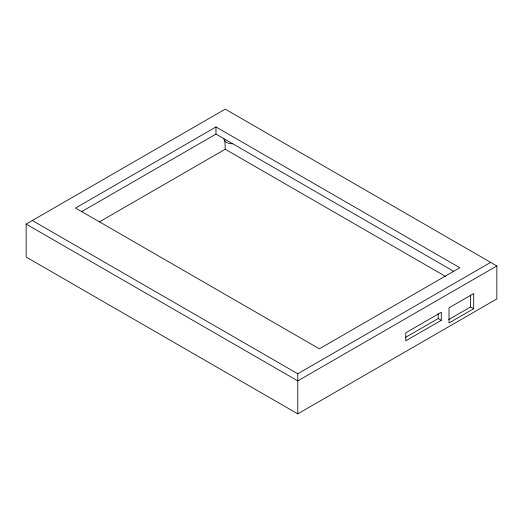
<?xml version="1.0" encoding="UTF-8"?>
<svg xmlns="http://www.w3.org/2000/svg" width="523" height="523" viewBox="0 0 523 523"><rect width="100%" height="100%" fill="white"/><g stroke="black" fill="none" stroke-linecap="round" stroke-linejoin="round"><path stroke-width="0.78" d="M26.15 224.079L225.23 109.137L496.85 265.952L496.85 298.921L297.77 413.863L26.15 257.048L26.15 224.079L297.77 380.894L496.85 265.952M215.973 126.958L75.534 208.036L319.37 348.821L459.809 267.737L215.973 126.958L215.973 134.084L453.637 271.3M81.706 211.606L215.973 134.084M99.455 221.85L225.23 149.232L445.498 276.399M32.321 220.516L297.77 373.768L490.679 262.389M405.495 337.407L438.209 318.527L441.294 320.305L441.294 312.29L405.796 332.778L405.796 340.8L441.294 320.305M448.741 319.566L470.615 306.942L473.701 308.72L473.701 293.573L449.009 307.831L449.009 322.979L473.701 308.72M224.864 140.282L225.23 149.232M470.615 294.985L470.615 306.942M438.209 313.715L438.209 318.527M297.77 373.768L297.77 413.863M232.565 143.805A8.728 5.04 0 0 1 223.831 138.765"/></g></svg>
